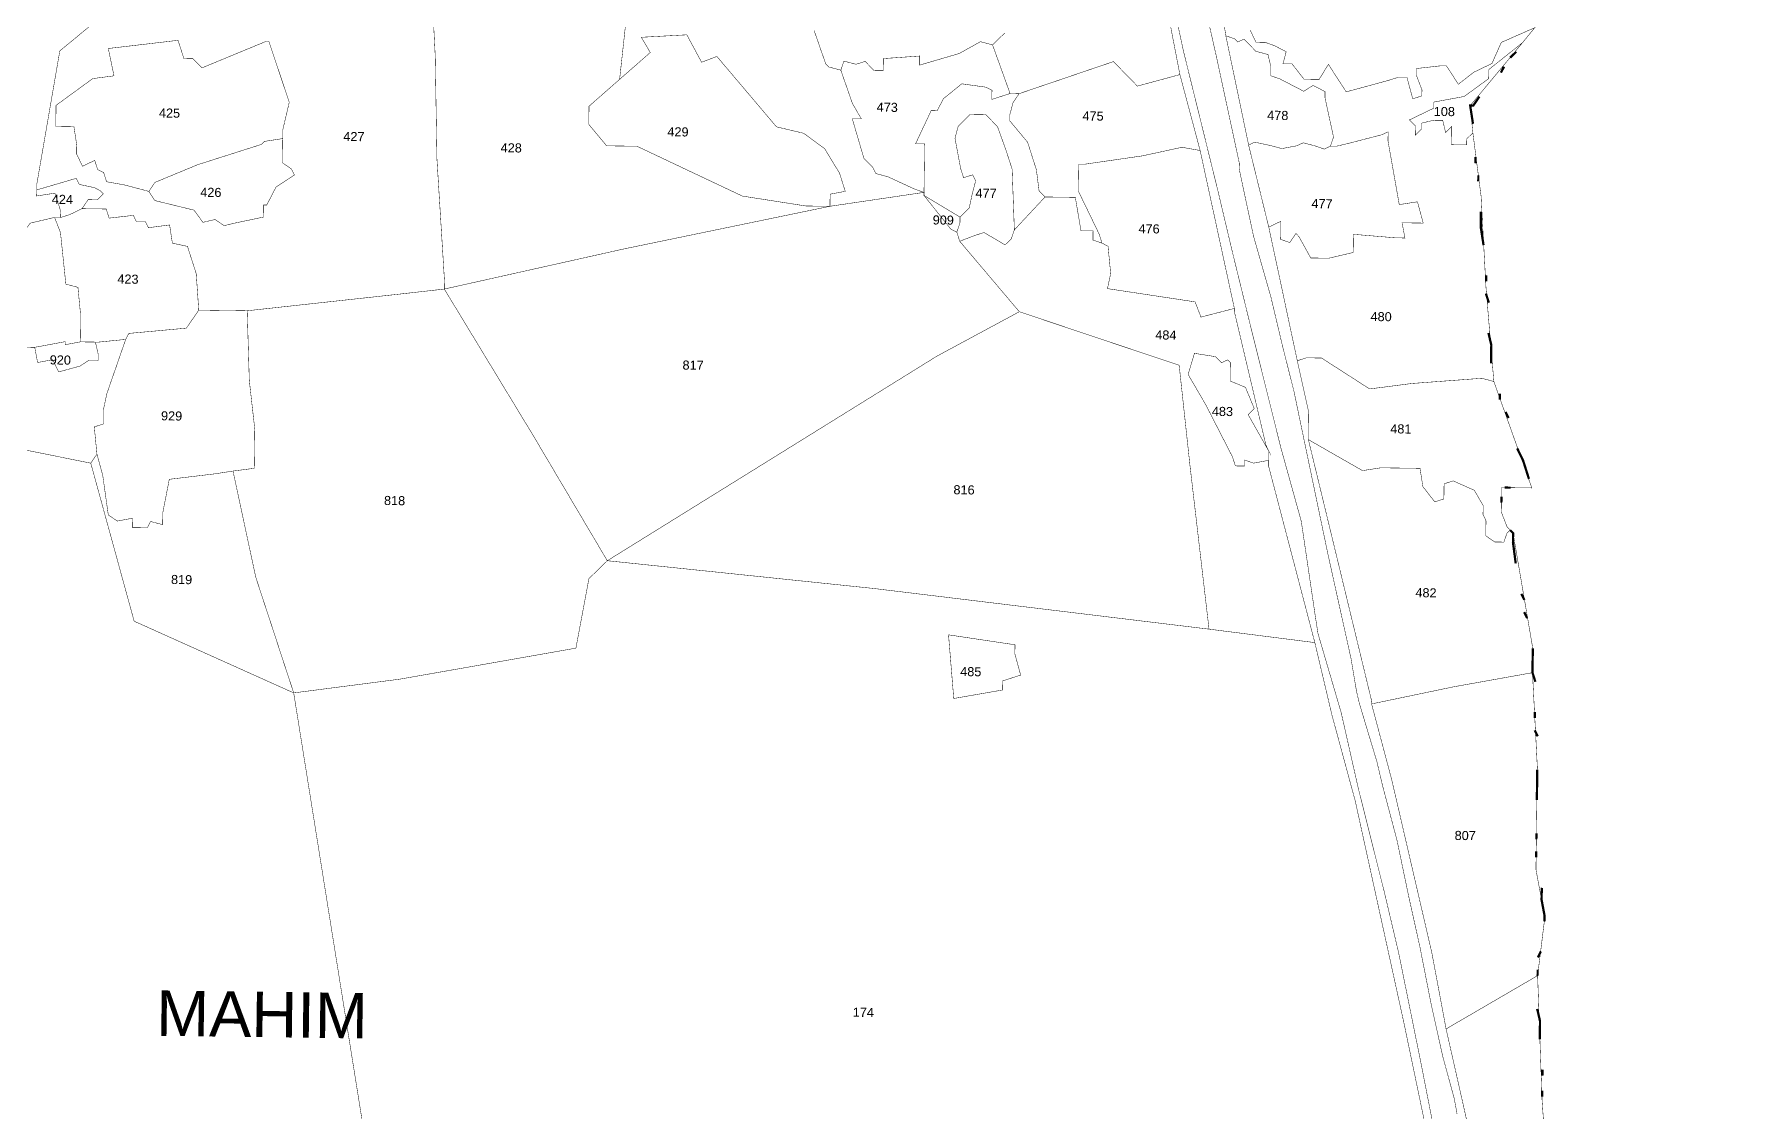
# Model space of a CAD drawing. Header units: metres. Extents: x 259177 to 277314, y 2171367 to 2185445.
# Drawn here: x 265601 to 267831, y 2175502 to 2176914 of the extents above; entities that cross this region are included whole.
import ezdxf

# ---------------------------------------------------------------- set-up
doc = ezdxf.new("R2010")
doc.units = ezdxf.units.M
doc.header["$MEASUREMENT"] = 0
for name, color, linetype in [('SURVEY NO.', 7, 'Continuous'), ('SURVEY PLOT BOUNDARY', 35, 'Continuous'), ('VILLAGE BOUNDARY', 212, 'Continuous'), ('VILLAGE NAME', 3, 'Continuous')]:
    doc.layers.add(name, color=color, linetype=linetype)
doc.styles.add('PDF Arial', font='arial.ttf')

# ---------------------------------------------------------------- blocks, each defined once
blk = doc.blocks.new('FEWEWFEWQT')
at = {"layer": 'SURVEY PLOT BOUNDARY', "lineweight": 18, "const_width": 0.001}
for points in [[(282137.1437, 2174210.9499), (282137.1904, 2174210.7432), (282137.2304, 2174210.5898), (282137.2703, 2174210.4365), (282137.3037, 2174210.3031), (282137.3503, 2174210.1231), (282137.417, 2174209.8698), (282137.4637, 2174209.7098), (282137.497, 2174209.5031), (282137.5037, 2174209.4631), (282137.557, 2174209.2897), (282137.597, 2174209.123), (282137.657, 2174208.8964), (282137.6903, 2174208.763), (282137.7436, 2174208.5163), (282137.777, 2174208.3563)], [(282137.8103, 2174208.1296), (282137.7037, 2174208.6097), (282137.5903, 2174209.0964), (282137.537, 2174209.2831), (282137.497, 2174209.4431), (282137.3903, 2174209.8298), (282137.3903, 2174209.8431), (282137.3903, 2174209.8631), (282137.3837, 2174209.8764), (282137.3103, 2174210.1698), (282137.3103, 2174210.1765), (282137.2304, 2174210.5232), (282137.1837, 2174210.6898), (282137.1437, 2174210.8832)], [(282137.777, 2174208.3563), (282137.7436, 2174208.5163), (282137.6903, 2174208.763), (282137.657, 2174208.8964), (282137.597, 2174209.123), (282137.557, 2174209.2897), (282137.5037, 2174209.4631), (282137.497, 2174209.5031), (282137.4637, 2174209.7098), (282137.417, 2174209.8698), (282137.3503, 2174210.1231), (282137.3037, 2174210.3031), (282137.2703, 2174210.4365), (282137.2304, 2174210.5898), (282137.1904, 2174210.7432), (282137.1437, 2174210.9499)], [(282137.2237, 2174210.8965), (282137.2637, 2174210.7298), (282137.317, 2174210.4965), (282137.317, 2174210.4832), (282137.3503, 2174210.3365), (282137.3903, 2174210.2031), (282137.417, 2174210.0965), (282137.4437, 2174209.9964), (282137.4703, 2174209.8764), (282137.497, 2174209.7564), (282137.5237, 2174209.6364), (282137.5503, 2174209.5231), (282137.577, 2174209.4097), (282137.5903, 2174209.3364), (282137.597, 2174209.3097), (282137.637, 2174209.183), (282137.6503, 2174209.1297), (282137.6837, 2174209.0097), (282137.7103, 2174208.8897), (282137.737, 2174208.7763), (282137.7636, 2174208.6497), (282137.7903, 2174208.5363), (282137.817, 2174208.443), (282137.8236, 2174208.4096)], [(282137.277, 2174210.8165), (282137.2837, 2174210.7765), (282137.337, 2174210.5365), (282137.3837, 2174210.3565), (282137.4503, 2174210.0631), (282137.477, 2174209.9498), (282137.477, 2174209.8898), (282137.6237, 2174209.3164), (282137.6237, 2174209.3097), (282137.6703, 2174209.143), (282137.7636, 2174208.763), (282137.797, 2174208.5963), (282137.837, 2174208.4296), (282137.8636, 2174208.3163)], [(282137.8236, 2174208.4096), (282137.817, 2174208.443), (282137.7903, 2174208.5363), (282137.7636, 2174208.6497), (282137.737, 2174208.7763), (282137.7103, 2174208.8897), (282137.6837, 2174209.0097), (282137.6503, 2174209.1297), (282137.637, 2174209.183), (282137.597, 2174209.3097), (282137.5903, 2174209.3364), (282137.577, 2174209.4097), (282137.5503, 2174209.5231), (282137.5237, 2174209.6364), (282137.497, 2174209.7564), (282137.4703, 2174209.8764), (282137.4437, 2174209.9964), (282137.417, 2174210.0965), (282137.3903, 2174210.2031), (282137.3503, 2174210.3365), (282137.317, 2174210.4832), (282137.317, 2174210.4965), (282137.2637, 2174210.7298), (282137.2237, 2174210.8965)], [(282134.8039, 2174210.7832), (282134.7172, 2174210.7098), (282134.6705, 2174210.4165), (282134.6705, 2174210.4031), (282134.6705, 2174210.3898), (282134.7105, 2174210.3965), (282134.7172, 2174210.3765), (282134.7239, 2174210.3565), (282134.7239, 2174210.3431), (282134.7105, 2174210.3431), (282134.6572, 2174210.3298)], [(282134.5839, 2174209.8431), (282134.7972, 2174209.8031), (282134.8972, 2174209.4564), (282135.2505, 2174209.3031), (282135.4505, 2174208.1496)], [(282136.3771, 2174210.7765), (282136.4037, 2174210.7032), (282136.4104, 2174210.6965), (282136.4371, 2174210.6898), (282136.4637, 2174210.6165), (282136.4837, 2174210.5832), (282136.4637, 2174210.5832), (282136.4904, 2174210.4965), (282136.5104, 2174210.4765), (282136.5171, 2174210.4632), (282136.5437, 2174210.4565), (282136.6037, 2174210.4298), (282136.6237, 2174210.4231), (282136.4171, 2174210.3898), (282136.4171, 2174210.4165), (282136.4504, 2174210.4231), (282136.4371, 2174210.4632), (282136.4037, 2174210.5165), (282136.3571, 2174210.5498), (282136.2971, 2174210.5632), (282136.1638, 2174210.7165), (282136.1304, 2174210.7032), (282136.0971, 2174210.7632), (282135.9971, 2174210.7565), (282136.0171, 2174210.7232), (282135.9504, 2174210.6632), (282135.9638, 2174210.8032)], [(282137.1437, 2174210.8832), (282137.1837, 2174210.6898), (282137.0904, 2174210.6632), (282137.037, 2174210.7165), (282136.8304, 2174210.6432), (282136.8104, 2174210.6432), (282136.7704, 2174210.7498), (282136.7971, 2174210.7765)], [(282137.9636, 2174210.8032), (282137.8903, 2174210.7698), (282137.8703, 2174210.7232), (282137.8303, 2174210.7032), (282137.797, 2174210.6765), (282137.7703, 2174210.7165), (282137.757, 2174210.7165), (282137.7037, 2174210.7098), (282137.7037, 2174210.6965), (282137.717, 2174210.6632), (282137.717, 2174210.6498), (282137.697, 2174210.6432), (282137.6837, 2174210.6898), (282137.6637, 2174210.6898), (282137.6437, 2174210.6832), (282137.597, 2174210.6698), (282137.5503, 2174210.6565), (282137.5103, 2174210.7165), (282137.4903, 2174210.6832), (282137.457, 2174210.6832), (282137.4303, 2174210.7165), (282137.4103, 2174210.7165), (282137.417, 2174210.7432), (282137.3903, 2174210.7565), (282137.3703, 2174210.7632), (282137.3503, 2174210.7632), (282137.337, 2174210.7898)], [(282135.5305, 2174210.9165), (282135.5438, 2174210.7098), (282135.5505, 2174210.4832), (282135.5705, 2174210.2165), (282135.5705, 2174210.1965), (282135.4638, 2174210.1831), (282135.1372, 2174210.1431), (282135.0838, 2174210.1431), (282135.0305, 2174210.1431), (282135.0239, 2174210.2231), (282135.0039, 2174210.2831), (282134.9705, 2174210.2898), (282134.9639, 2174210.3298), (282134.9172, 2174210.3231), (282134.9105, 2174210.3365), (282134.8905, 2174210.3365), (282134.8839, 2174210.3498), (282134.8305, 2174210.3431), (282134.8239, 2174210.3631), (282134.7705, 2174210.3631), (282134.7839, 2174210.3831), (282134.8039, 2174210.3831), (282134.8172, 2174210.3965), (282134.8105, 2174210.4031), (282134.7972, 2174210.4098), (282134.7639, 2174210.4165), (282134.7572, 2174210.4298), (282134.6705, 2174210.4031), (282134.6705, 2174210.4165), (282134.7172, 2174210.7098), (282134.8039, 2174210.7832)], [(282136.7971, 2174210.7765), (282136.7704, 2174210.7498), (282136.7437, 2174210.7565), (282136.6971, 2174210.7298), (282136.6104, 2174210.7032), (282136.6104, 2174210.7232), (282136.5304, 2174210.7165), (282136.5304, 2174210.6898), (282136.5104, 2174210.6898), (282136.4904, 2174210.7098), (282136.4704, 2174210.7032), (282136.4437, 2174210.7098), (282136.4371, 2174210.6898), (282136.4104, 2174210.6965), (282136.4037, 2174210.7032), (282136.3771, 2174210.7765)], [(282137.337, 2174210.7898), (282137.3503, 2174210.7632), (282137.3703, 2174210.7632), (282137.3903, 2174210.7565), (282137.417, 2174210.7432), (282137.4103, 2174210.7165), (282137.4303, 2174210.7165), (282137.457, 2174210.6832), (282137.4903, 2174210.6832), (282137.5103, 2174210.7165), (282137.5503, 2174210.6565), (282137.597, 2174210.6698), (282137.6437, 2174210.6832), (282137.6637, 2174210.6898), (282137.6837, 2174210.6898), (282137.697, 2174210.6432), (282137.717, 2174210.6498), (282137.717, 2174210.6632), (282137.7037, 2174210.6965), (282137.7037, 2174210.7098), (282137.757, 2174210.7165), (282137.7703, 2174210.7165), (282137.797, 2174210.6765), (282137.8303, 2174210.7032), (282137.8703, 2174210.7232), (282137.8903, 2174210.7698), (282137.9636, 2174210.8032), (282137.937, 2174210.7698), (282137.8636, 2174210.7098), (282137.8636, 2174210.6898), (282137.8103, 2174210.6498), (282137.7436, 2174210.6365), (282137.7436, 2174210.6232), (282137.7303, 2174210.6165), (282137.6903, 2174210.5965), (282137.7037, 2174210.5832), (282137.7037, 2174210.5632), (282137.717, 2174210.5765), (282137.717, 2174210.5898), (282137.7436, 2174210.5965), (282137.7636, 2174210.5965), (282137.7703, 2174210.5698), (282137.7836, 2174210.5832), (282137.7836, 2174210.5432), (282137.8036, 2174210.5432), (282137.817, 2174210.5432), (282137.817, 2174210.5565), (282137.8303, 2174210.5698), (282137.8503, 2174210.4298), (282137.8636, 2174210.2298), (282137.8836, 2174210.0231), (282137.857, 2174210.0298), (282137.7037, 2174210.0164), (282137.6103, 2174210.0031), (282137.5037, 2174210.0698), (282137.4703, 2174210.0698), (282137.4503, 2174210.0631), (282137.3837, 2174210.3565), (282137.4103, 2174210.3698), (282137.4103, 2174210.3298), (282137.4303, 2174210.3231), (282137.4437, 2174210.3431), (282137.4503, 2174210.3365), (282137.477, 2174210.2898), (282137.517, 2174210.2898), (282137.5703, 2174210.3031), (282137.5703, 2174210.3431), (282137.6637, 2174210.3365), (282137.6837, 2174210.3365), (282137.677, 2174210.3698), (282137.7236, 2174210.3698), (282137.7103, 2174210.4165), (282137.6703, 2174210.4098), (282137.6437, 2174210.5498), (282137.6437, 2174210.5698), (282137.6303, 2174210.5632), (282137.557, 2174210.5432), (282137.5303, 2174210.5365), (282137.517, 2174210.5365), (282137.5237, 2174210.5565), (282137.5037, 2174210.6432), (282137.5037, 2174210.6565), (282137.4903, 2174210.6632), (282137.477, 2174210.6698), (282137.457, 2174210.6565), (282137.4037, 2174210.6832), (282137.3837, 2174210.6898), (282137.3837, 2174210.7098), (282137.377, 2174210.7365), (282137.3503, 2174210.7432), (282137.3237, 2174210.7698), (282137.3103, 2174210.7632), (282137.3037, 2174210.7698), (282137.2837, 2174210.7765), (282137.277, 2174210.8165)], [(282134.6439, 2174210.0565), (282134.6705, 2174210.0565), (282134.6772, 2174210.0231), (282134.7105, 2174210.0298), (282134.7239, 2174210.0031), (282134.7705, 2174210.0164), (282134.7905, 2174210.0298), (282134.8105, 2174210.0298), (282134.8105, 2174210.0431), (282134.8039, 2174210.0698), (282134.8105, 2174210.0698), (282134.8705, 2174210.0765), (282134.8305, 2174209.9564), (282134.8239, 2174209.9231), (282134.8239, 2174209.8898), (282134.8039, 2174209.8831), (282134.8105, 2174209.8231), (282134.7972, 2174209.8031), (282134.5839, 2174209.8431)]]:
    blk.add_lwpolyline(points, dxfattribs=at)
for points in [[(282135.5305, 2174210.9165), (282135.6038, 2174210.8832), (282135.6038, 2174210.8298), (282135.6438, 2174210.8032), (282135.7171, 2174210.8098), (282135.7838, 2174210.8232), (282135.8638, 2174210.8565), (282135.9638, 2174210.8032), (282135.9504, 2174210.6632), (282135.8838, 2174210.6032), (282135.8838, 2174210.5632), (282135.9238, 2174210.5165), (282135.9904, 2174210.5165), (282136.2238, 2174210.4098), (282136.3171, 2174210.3965), (282136.3638, 2174210.3898), (282136.4171, 2174210.3898), (282135.9638, 2174210.2898), (282135.5705, 2174210.1965), (282135.5705, 2174210.2165), (282135.5505, 2174210.4832), (282135.5438, 2174210.7098)], [(282136.4171, 2174210.3898), (282136.3638, 2174210.3898), (282136.3171, 2174210.3965), (282136.2238, 2174210.4098), (282135.9904, 2174210.5165), (282135.9238, 2174210.5165), (282135.8838, 2174210.5632), (282135.8838, 2174210.6032), (282135.9504, 2174210.6632), (282136.0171, 2174210.7232), (282135.9971, 2174210.7565), (282136.0971, 2174210.7632), (282136.1304, 2174210.7032), (282136.1638, 2174210.7165), (282136.2971, 2174210.5632), (282136.3571, 2174210.5498), (282136.4037, 2174210.5165), (282136.4371, 2174210.4632), (282136.4504, 2174210.4231), (282136.4171, 2174210.4165)], [(282137.337, 2174210.5365), (282137.2837, 2174210.7765), (282137.3037, 2174210.7698), (282137.3103, 2174210.7632), (282137.3237, 2174210.7698), (282137.3503, 2174210.7432), (282137.377, 2174210.7365), (282137.3837, 2174210.7098), (282137.3837, 2174210.6898), (282137.4037, 2174210.6832), (282137.457, 2174210.6565), (282137.477, 2174210.6698), (282137.4903, 2174210.6632), (282137.5037, 2174210.6565), (282137.5037, 2174210.6432), (282137.5237, 2174210.5565), (282137.517, 2174210.5365), (282137.5037, 2174210.5298), (282137.4837, 2174210.5365), (282137.457, 2174210.5432), (282137.4437, 2174210.5365), (282137.4103, 2174210.5298), (282137.3837, 2174210.5365), (282137.3503, 2174210.5432)], [(282137.8303, 2174210.5698), (282137.817, 2174210.5565), (282137.817, 2174210.5432), (282137.8036, 2174210.5432), (282137.7836, 2174210.5432), (282137.7836, 2174210.5832), (282137.7703, 2174210.5698), (282137.7636, 2174210.5965), (282137.7436, 2174210.5965), (282137.717, 2174210.5898), (282137.717, 2174210.5765), (282137.7037, 2174210.5632), (282137.7037, 2174210.5832), (282137.6903, 2174210.5965), (282137.7303, 2174210.6165), (282137.7436, 2174210.6232), (282137.7436, 2174210.6365), (282137.8103, 2174210.6498), (282137.8636, 2174210.6898), (282137.8636, 2174210.7098), (282137.937, 2174210.7698), (282137.8236, 2174210.6298)], [(282135.2105, 2174210.5232), (282135.1705, 2174210.5165), (282135.1638, 2174210.5098), (282135.0239, 2174210.4632), (282134.9305, 2174210.4231), (282134.9172, 2174210.4031), (282134.8639, 2174210.4165), (282134.8239, 2174210.4231), (282134.8172, 2174210.4432), (282134.8039, 2174210.4498), (282134.7972, 2174210.4698), (282134.7705, 2174210.4565), (282134.7572, 2174210.4832), (282134.7572, 2174210.5032), (282134.7505, 2174210.5432), (282134.7105, 2174210.5432), (282134.7105, 2174210.5898), (282134.7905, 2174210.6498), (282134.8372, 2174210.6565), (282134.8239, 2174210.7165), (282134.9772, 2174210.7365), (282134.9905, 2174210.6965), (282135.0105, 2174210.6965), (282135.0305, 2174210.6765), (282135.1705, 2174210.7365), (282135.1772, 2174210.7365), (282135.2238, 2174210.6032), (282135.2105, 2174210.5432)], [(282134.7105, 2174210.5898), (282134.7105, 2174210.5432), (282134.7505, 2174210.5432), (282134.7572, 2174210.5032), (282134.7572, 2174210.4832), (282134.7705, 2174210.4565), (282134.7972, 2174210.4698), (282134.8039, 2174210.4498), (282134.8172, 2174210.4432), (282134.8239, 2174210.4231), (282134.8639, 2174210.4165), (282134.9172, 2174210.4031), (282134.9305, 2174210.3831), (282135.0172, 2174210.3631), (282135.0372, 2174210.3365), (282135.0638, 2174210.3431), (282135.0838, 2174210.3298), (282135.1105, 2174210.3365), (282135.1705, 2174210.3498), (282135.1705, 2174210.3765), (282135.1772, 2174210.3765), (282135.1972, 2174210.4165), (282135.2372, 2174210.4432), (282135.2305, 2174210.4565), (282135.2105, 2174210.4698), (282135.2105, 2174210.5232), (282135.2105, 2174210.5432), (282135.2238, 2174210.6032), (282135.1772, 2174210.7365), (282135.1705, 2174210.7365), (282135.0305, 2174210.6765), (282135.0105, 2174210.6965), (282134.9905, 2174210.6965), (282134.9772, 2174210.7365), (282134.8239, 2174210.7165), (282134.8372, 2174210.6565), (282134.7905, 2174210.6498)], [(282136.8104, 2174210.6432), (282136.7704, 2174210.6298), (282136.7704, 2174210.6498), (282136.7571, 2174210.6565), (282136.7037, 2174210.6632), (282136.6637, 2174210.6298), (282136.6504, 2174210.6032), (282136.6371, 2174210.6032), (282136.6037, 2174210.5298), (282136.6237, 2174210.5298), (282136.6237, 2174210.4565), (282136.6237, 2174210.4231), (282136.6037, 2174210.4298), (282136.5437, 2174210.4565), (282136.5171, 2174210.4632), (282136.5104, 2174210.4765), (282136.4904, 2174210.4965), (282136.4637, 2174210.5832), (282136.4837, 2174210.5832), (282136.4637, 2174210.6165), (282136.4371, 2174210.6898), (282136.4437, 2174210.7098), (282136.4704, 2174210.7032), (282136.4904, 2174210.7098), (282136.5104, 2174210.6898), (282136.5304, 2174210.6898), (282136.5304, 2174210.7165), (282136.6104, 2174210.7232), (282136.6104, 2174210.7032), (282136.6971, 2174210.7298), (282136.7437, 2174210.7565), (282136.7704, 2174210.7498)], [(282137.1837, 2174210.6898), (282137.2304, 2174210.5232), (282137.1904, 2174210.5298), (282137.1037, 2174210.5098), (282136.977, 2174210.4898), (282136.9637, 2174210.4898), (282136.9637, 2174210.4298), (282136.9904, 2174210.3765), (282137.0104, 2174210.3365), (282137.017, 2174210.3165), (282136.997, 2174210.3231), (282136.997, 2174210.3431), (282136.9704, 2174210.3431), (282136.957, 2174210.4165), (282136.8904, 2174210.4165), (282136.877, 2174210.4298), (282136.8704, 2174210.4765), (282136.857, 2174210.5165), (282136.8504, 2174210.5365), (282136.8104, 2174210.5832), (282136.8104, 2174210.5965), (282136.8171, 2174210.6232), (282136.8304, 2174210.6432), (282137.037, 2174210.7165), (282137.0904, 2174210.6632)], [(282136.8104, 2174210.6432), (282136.8304, 2174210.6432), (282136.8171, 2174210.6232), (282136.8104, 2174210.5965), (282136.8104, 2174210.5832), (282136.8504, 2174210.5365), (282136.857, 2174210.5165), (282136.8704, 2174210.4765), (282136.877, 2174210.4298), (282136.8904, 2174210.4165), (282136.8237, 2174210.3431), (282136.8171, 2174210.4765), (282136.8037, 2174210.5165), (282136.7837, 2174210.5698), (282136.7571, 2174210.5965), (282136.7237, 2174210.5965), (282136.6971, 2174210.5698), (282136.6904, 2174210.5432), (282136.7037, 2174210.4765), (282136.7104, 2174210.4565), (282136.7304, 2174210.4632), (282136.7371, 2174210.4498), (282136.7304, 2174210.4231), (282136.7237, 2174210.3898), (282136.7037, 2174210.3698), (282136.6237, 2174210.4165), (282136.6237, 2174210.4231), (282136.6237, 2174210.4565), (282136.6237, 2174210.5298), (282136.6037, 2174210.5298), (282136.6371, 2174210.6032), (282136.6504, 2174210.6032), (282136.6637, 2174210.6298), (282136.7037, 2174210.6632), (282136.7571, 2174210.6565), (282136.7704, 2174210.6498), (282136.7704, 2174210.6298)], [(282136.8237, 2174210.3431), (282136.8171, 2174210.3231), (282136.8037, 2174210.3098), (282136.7571, 2174210.3365), (282136.7371, 2174210.3298), (282136.7037, 2174210.3165), (282136.6971, 2174210.3365), (282136.7037, 2174210.3565), (282136.7037, 2174210.3698), (282136.7237, 2174210.3898), (282136.7304, 2174210.4231), (282136.7371, 2174210.4498), (282136.7304, 2174210.4632), (282136.7104, 2174210.4565), (282136.7037, 2174210.4765), (282136.6904, 2174210.5432), (282136.6971, 2174210.5698), (282136.7237, 2174210.5965), (282136.7571, 2174210.5965), (282136.7837, 2174210.5698), (282136.8037, 2174210.5165), (282136.8171, 2174210.4765)], [(282137.3837, 2174210.3565), (282137.337, 2174210.5365), (282137.3503, 2174210.5432), (282137.3837, 2174210.5365), (282137.4103, 2174210.5298), (282137.4437, 2174210.5365), (282137.457, 2174210.5432), (282137.4837, 2174210.5365), (282137.5037, 2174210.5298), (282137.517, 2174210.5365), (282137.5303, 2174210.5365), (282137.557, 2174210.5432), (282137.6303, 2174210.5632), (282137.6437, 2174210.5698), (282137.6437, 2174210.5498), (282137.6703, 2174210.4098), (282137.7103, 2174210.4165), (282137.7236, 2174210.3698), (282137.677, 2174210.3698), (282137.6837, 2174210.3365), (282137.6637, 2174210.3365), (282137.5703, 2174210.3431), (282137.5703, 2174210.3031), (282137.517, 2174210.2898), (282137.477, 2174210.2898), (282137.4503, 2174210.3365), (282137.4437, 2174210.3431), (282137.4303, 2174210.3231), (282137.4103, 2174210.3298), (282137.4103, 2174210.3698)], [(282134.9172, 2174210.4031), (282134.9305, 2174210.4231), (282135.0239, 2174210.4632), (282135.1638, 2174210.5098), (282135.1705, 2174210.5165), (282135.2105, 2174210.5232), (282135.2105, 2174210.4698), (282135.2305, 2174210.4565), (282135.2372, 2174210.4432), (282135.1972, 2174210.4165), (282135.1772, 2174210.3765), (282135.1705, 2174210.3765), (282135.1705, 2174210.3498), (282135.1105, 2174210.3365), (282135.0838, 2174210.3298), (282135.0638, 2174210.3431), (282135.0372, 2174210.3365), (282135.0172, 2174210.3631), (282134.9305, 2174210.3831)], [(282137.2304, 2174210.5232), (282137.3103, 2174210.1765), (282137.237, 2174210.1565), (282137.2237, 2174210.1898), (282137.0304, 2174210.2165), (282137.037, 2174210.2498), (282137.0304, 2174210.3098), (282137.017, 2174210.3165), (282137.0104, 2174210.3365), (282136.9904, 2174210.3765), (282136.9637, 2174210.4298), (282136.9637, 2174210.4898), (282136.977, 2174210.4898), (282137.1037, 2174210.5098), (282137.1904, 2174210.5298)], [(282134.7705, 2174210.3631), (282134.7439, 2174210.3498), (282134.7239, 2174210.3431), (282134.7239, 2174210.3565), (282134.7172, 2174210.3765), (282134.7105, 2174210.3965), (282134.6705, 2174210.3898), (282134.6705, 2174210.4031), (282134.7572, 2174210.4298), (282134.7639, 2174210.4165), (282134.7972, 2174210.4098), (282134.8105, 2174210.4031), (282134.8172, 2174210.3965), (282134.8039, 2174210.3831), (282134.7839, 2174210.3831)], [(282135.9371, 2174209.6031), (282135.7705, 2174209.8764), (282135.5705, 2174210.1965), (282135.9638, 2174210.2898), (282136.4171, 2174210.3898), (282136.6237, 2174210.4231), (282136.6237, 2174210.4165), (282136.6837, 2174210.3431), (282136.6971, 2174210.3365), (282136.7037, 2174210.3165), (282136.837, 2174210.1631), (282136.6571, 2174210.0631)], [(282136.7037, 2174210.3698), (282136.7037, 2174210.3565), (282136.6971, 2174210.3365), (282136.6837, 2174210.3431), (282136.6237, 2174210.4165)], [(282137.497, 2174209.4431), (282137.2637, 2174209.4697), (282137.217, 2174209.8298), (282137.1904, 2174210.0498), (282136.837, 2174210.1631), (282136.7037, 2174210.3165), (282136.7371, 2174210.3298), (282136.7571, 2174210.3365), (282136.8037, 2174210.3098), (282136.8171, 2174210.3231), (282136.8237, 2174210.3431), (282136.8904, 2174210.4165), (282136.957, 2174210.4165), (282136.9704, 2174210.3431), (282136.997, 2174210.3431), (282136.997, 2174210.3231), (282137.017, 2174210.3165), (282137.0304, 2174210.3098), (282137.037, 2174210.2498), (282137.0304, 2174210.2165), (282137.2237, 2174210.1898), (282137.237, 2174210.1565), (282137.3103, 2174210.1765), (282137.3103, 2174210.1698), (282137.3837, 2174209.8764), (282137.3903, 2174209.8631), (282137.3437, 2174209.9431), (282137.357, 2174209.9564), (282137.337, 2174210.0031), (282137.3037, 2174210.0164), (282137.3037, 2174210.0565), (282137.297, 2174210.0631), (282137.2837, 2174210.0565), (282137.2703, 2174210.0698), (282137.2237, 2174210.0765), (282137.2104, 2174210.0298), (282137.2504, 2174209.9631), (282137.3103, 2174209.8498), (282137.317, 2174209.8298), (282137.337, 2174209.8298), (282137.337, 2174209.8431), (282137.357, 2174209.8364), (282137.3903, 2174209.8431), (282137.3903, 2174209.8298)], [(282135.0305, 2174210.1431), (282135.0039, 2174210.1031), (282134.8772, 2174210.0898), (282134.8705, 2174210.0765), (282134.8105, 2174210.0698), (282134.8039, 2174210.0698), (282134.7705, 2174210.0698), (282134.7705, 2174210.1298), (282134.7639, 2174210.1898), (282134.7372, 2174210.1965), (282134.7239, 2174210.3098), (282134.7105, 2174210.3431), (282134.7239, 2174210.3431), (282134.7439, 2174210.3498), (282134.7705, 2174210.3631), (282134.8239, 2174210.3631), (282134.8305, 2174210.3431), (282134.8839, 2174210.3498), (282134.8905, 2174210.3365), (282134.9105, 2174210.3365), (282134.9172, 2174210.3231), (282134.9639, 2174210.3298), (282134.9705, 2174210.2898), (282135.0039, 2174210.2831), (282135.0239, 2174210.2231)], [(282134.7705, 2174210.0698), (282134.7372, 2174210.0631), (282134.7372, 2174210.0698), (282134.6705, 2174210.0565), (282134.6439, 2174210.0565), (282134.4706, 2174210.0898), (282134.4706, 2174210.1298), (282134.3972, 2174210.1165), (282134.3772, 2174210.1098), (282134.3972, 2174210.0831), (282134.3039, 2174210.0765), (282134.2706, 2174210.1698), (282134.3239, 2174210.2098), (282134.4039, 2174210.2431), (282134.6372, 2174210.3031), (282134.6572, 2174210.3298), (282134.7105, 2174210.3431), (282134.7239, 2174210.3098), (282134.7372, 2174210.1965), (282134.7639, 2174210.1898), (282134.7705, 2174210.1298)], [(282135.9371, 2174209.6031), (282135.8971, 2174209.5631), (282135.8705, 2174209.4097), (282135.4838, 2174209.3364), (282135.2505, 2174209.3031), (282135.1638, 2174209.5564), (282135.1105, 2174209.7898), (282135.1572, 2174209.7964), (282135.1572, 2174209.8831), (282135.1438, 2174209.9898), (282135.1372, 2174210.1431), (282135.4638, 2174210.1831), (282135.5705, 2174210.1965), (282135.7705, 2174209.8764)], [(282137.2637, 2174209.4697), (282136.5237, 2174209.5497), (282135.9371, 2174209.6031), (282136.6571, 2174210.0631), (282136.837, 2174210.1631), (282137.1904, 2174210.0498), (282137.217, 2174209.8298)], [(282134.8105, 2174209.8231), (282134.8039, 2174209.8831), (282134.8239, 2174209.8898), (282134.8239, 2174209.9231), (282134.8305, 2174209.9564), (282134.8705, 2174210.0765), (282134.8772, 2174210.0898), (282135.0039, 2174210.1031), (282135.0305, 2174210.1431), (282135.0838, 2174210.1431), (282135.1372, 2174210.1431), (282135.1438, 2174209.9898), (282135.1572, 2174209.8831), (282135.1572, 2174209.7964), (282135.1105, 2174209.7898), (282135.0705, 2174209.7831), (282134.9705, 2174209.7698), (282134.9572, 2174209.6964), (282134.9572, 2174209.6698), (282134.9305, 2174209.6764), (282134.9239, 2174209.6631), (282134.8905, 2174209.6631), (282134.8905, 2174209.6831), (282134.8572, 2174209.6764), (282134.8372, 2174209.6898), (282134.8239, 2174209.7764)], [(282134.6705, 2174210.0565), (282134.7372, 2174210.0698), (282134.7372, 2174210.0631), (282134.7705, 2174210.0698), (282134.8039, 2174210.0698), (282134.8105, 2174210.0431), (282134.8105, 2174210.0298), (282134.7905, 2174210.0298), (282134.7705, 2174210.0164), (282134.7239, 2174210.0031), (282134.7105, 2174210.0298), (282134.6772, 2174210.0231)], [(282137.3903, 2174209.8631), (282137.3903, 2174209.8431), (282137.357, 2174209.8364), (282137.337, 2174209.8431), (282137.337, 2174209.8298), (282137.317, 2174209.8298), (282137.3103, 2174209.8498), (282137.2504, 2174209.9631), (282137.2104, 2174210.0298), (282137.2237, 2174210.0765), (282137.2703, 2174210.0698), (282137.2837, 2174210.0565), (282137.297, 2174210.0631), (282137.3037, 2174210.0565), (282137.3037, 2174210.0164), (282137.337, 2174210.0031), (282137.357, 2174209.9564), (282137.3437, 2174209.9431)], [(282137.9236, 2174209.6964), (282137.917, 2174209.6898), (282137.9103, 2174209.6698), (282137.8903, 2174209.6698), (282137.8703, 2174209.6831), (282137.8703, 2174209.7164), (282137.8636, 2174209.7298), (282137.8636, 2174209.7498), (282137.8436, 2174209.7831), (282137.797, 2174209.8031), (282137.777, 2174209.7964), (282137.777, 2174209.7631), (282137.757, 2174209.7564), (282137.7303, 2174209.7898), (282137.7236, 2174209.8298), (282137.637, 2174209.8298), (282137.597, 2174209.8231), (282137.477, 2174209.8898), (282137.477, 2174209.9498), (282137.4503, 2174210.0631), (282137.4703, 2174210.0698), (282137.5037, 2174210.0698), (282137.6103, 2174210.0031), (282137.7037, 2174210.0164), (282137.857, 2174210.0298), (282137.8836, 2174210.0231), (282137.9703, 2174209.7898), (282137.917, 2174209.7898), (282137.9036, 2174209.7898), (282137.9036, 2174209.7364), (282137.917, 2174209.7031)], [(282137.977, 2174209.3831), (282137.8036, 2174209.3497), (282137.6237, 2174209.3097), (282137.6237, 2174209.3164), (282137.477, 2174209.8898), (282137.597, 2174209.8231), (282137.637, 2174209.8298), (282137.7236, 2174209.8298), (282137.7303, 2174209.7898), (282137.757, 2174209.7564), (282137.777, 2174209.7631), (282137.777, 2174209.7964), (282137.797, 2174209.8031), (282137.8436, 2174209.7831), (282137.8636, 2174209.7498), (282137.8636, 2174209.7298), (282137.8703, 2174209.7164), (282137.8703, 2174209.6831), (282137.8903, 2174209.6698), (282137.9103, 2174209.6698), (282137.917, 2174209.6898), (282137.9236, 2174209.6964), (282137.9303, 2174209.6898), (282137.977, 2174209.4364)], [(282135.1105, 2174209.7898), (282135.1638, 2174209.5564), (282135.2505, 2174209.3031), (282134.8972, 2174209.4564), (282134.7972, 2174209.8031), (282134.8105, 2174209.8231), (282134.8239, 2174209.7764), (282134.8372, 2174209.6898), (282134.8572, 2174209.6764), (282134.8905, 2174209.6831), (282134.8905, 2174209.6631), (282134.9239, 2174209.6631), (282134.9305, 2174209.6764), (282134.9572, 2174209.6698), (282134.9572, 2174209.6964), (282134.9705, 2174209.7698), (282135.0705, 2174209.7831)], [(282137.2637, 2174209.4697), (282137.497, 2174209.4431), (282137.537, 2174209.2831), (282137.5903, 2174209.0964), (282137.7037, 2174208.6097), (282137.8103, 2174208.1296), (282137.877, 2174207.8296), (282136.837, 2174207.7629), (282135.7771, 2174207.6829), (282135.7305, 2174207.9296), (282135.4505, 2174208.1496), (282135.2505, 2174209.3031), (282135.4838, 2174209.3364), (282135.8705, 2174209.4097), (282135.8971, 2174209.5631), (282135.9371, 2174209.6031), (282136.5237, 2174209.5497)], [(282136.8104, 2174209.3297), (282136.7037, 2174209.3097), (282136.6904, 2174209.4497), (282136.837, 2174209.4297), (282136.837, 2174209.4097), (282136.8504, 2174209.3631), (282136.8104, 2174209.3497)], [(282136.8104, 2174209.3297), (282136.8104, 2174209.3497), (282136.8504, 2174209.3631), (282136.837, 2174209.4097), (282136.837, 2174209.4297), (282136.6904, 2174209.4497), (282136.7037, 2174209.3097)], [(282137.6237, 2174209.3097), (282137.8036, 2174209.3497), (282137.977, 2174209.3831), (282137.9903, 2174209.1764), (282137.9903, 2174208.9497), (282138.0103, 2174208.8497), (282138.0103, 2174208.8363), (282137.997, 2174208.7163), (282137.797, 2174208.5963), (282137.7636, 2174208.763), (282137.6703, 2174209.143)], [(282137.997, 2174208.7163), (282138.0103, 2174208.443), (282138.0436, 2174208.0429), (282138.1236, 2174207.8163), (282138.2836, 2174207.5896), (282138.3303, 2174207.4362), (282138.4569, 2174207.0562), (282138.3836, 2174206.7295), (282138.3503, 2174206.6695), (282138.2903, 2174206.5495), (282138.1036, 2174207.2095), (282138.1036, 2174207.2162), (282138.077, 2174207.3162), (282138.057, 2174207.4362), (282138.0436, 2174207.5162), (282138.0303, 2174207.5896), (282138.0103, 2174207.6829), (282137.9836, 2174207.8029), (282137.957, 2174207.9029), (282137.917, 2174208.063), (282137.897, 2174208.163), (282137.8636, 2174208.3163), (282137.837, 2174208.4296), (282137.797, 2174208.5963)]]:
    blk.add_lwpolyline(points, close=True, dxfattribs=at)
at = {"layer": 'VILLAGE BOUNDARY', "const_width": 0.005}
for points in [[(282137.9236, 2174210.7498), (282137.9103, 2174210.7365)], [(282137.897, 2174210.7165), (282137.8903, 2174210.7032)], [(282137.8436, 2174210.6498), (282137.8303, 2174210.6298), (282137.8236, 2174210.6298), (282137.8303, 2174210.5898)], [(282137.837, 2174210.5165), (282137.837, 2174210.5032)], [(282137.8436, 2174210.4765), (282137.8436, 2174210.4632)], [(282137.8503, 2174210.3965), (282137.8503, 2174210.3631), (282137.857, 2174210.3231)], [(282137.8636, 2174210.2565), (282137.8636, 2174210.2431)], [(282137.8636, 2174210.2165), (282137.8703, 2174210.1965)], [(282137.8703, 2174210.1298), (282137.877, 2174210.1031), (282137.877, 2174210.0631)], [(282137.897, 2174209.9964), (282137.897, 2174209.9831)], [(282137.9103, 2174209.9564), (282137.917, 2174209.9431)], [(282137.937, 2174209.8764), (282137.9503, 2174209.8498), (282137.9636, 2174209.8098)], [(282137.9236, 2174209.7898), (282137.917, 2174209.7898), (282137.9103, 2174209.7898)], [(282137.9036, 2174209.7698), (282137.9036, 2174209.7564)], [(282137.9236, 2174209.6964), (282137.9303, 2174209.6898), (282137.9303, 2174209.6698), (282137.937, 2174209.6231)], [(282137.9503, 2174209.5564), (282137.957, 2174209.5431)], [(282137.957, 2174209.5164), (282137.9636, 2174209.5031)], [(282137.977, 2174209.4364), (282137.977, 2174209.4097), (282137.977, 2174209.3831), (282137.9836, 2174209.3631)], [(282137.9836, 2174209.2964), (282137.9836, 2174209.2831)], [(282137.9836, 2174209.2564), (282137.9903, 2174209.243)], [(282137.9903, 2174209.1697), (282137.9903, 2174209.143), (282137.9903, 2174209.103)], [(282137.9903, 2174209.0297), (282137.9903, 2174209.0164)], [(282137.9903, 2174208.9897), (282137.9903, 2174208.9764)], [(282138.0036, 2174208.9097), (282138.0036, 2174208.883), (282138.0103, 2174208.8497), (282138.0103, 2174208.8363)], [(282138.0036, 2174208.7697), (282137.997, 2174208.7563)], [(282137.997, 2174208.7297), (282137.997, 2174208.7163)], [(282137.997, 2174208.643), (282138.0036, 2174208.6163), (282138.0036, 2174208.5763)], [(282138.0103, 2174208.5097), (282138.0103, 2174208.4963)], [(282138.0103, 2174208.463), (282138.0103, 2174208.4497)]]:
    blk.add_lwpolyline(points, dxfattribs=at)
at = {"layer": 'SURVEY NO.', "char_height": 0.02, "attachment_point": 7, "style": 'PDF Arial'}
for s, insert in [('473', (282136.5171, 2174210.5991)), ('478', (282137.377, 2174210.5925)), ('108', (282137.7436, 2174210.6058)), ('425', (282134.9372, 2174210.5658)), ('475', (282136.9704, 2174210.5858)), ('427', (282135.3438, 2174210.5197)), ('429', (282136.0571, 2174210.5391)), ('428', (282135.6905, 2174210.4991)), ('477', (282136.7371, 2174210.413)), ('424', (282134.7039, 2174210.373)), ('426', (282135.0305, 2174210.3925)), ('477', (282137.477, 2174210.3997)), ('909', (282136.6437, 2174210.3525)), ('476', (282137.097, 2174210.3391)), ('423', (282134.8505, 2174210.1991)), ('480', (282137.6103, 2174210.1524)), ('484', (282137.137, 2174210.1058)), ('920', (282134.7039, 2174210.0191)), ('817', (282136.0971, 2174210.0258)), ('483', (282137.2637, 2174209.9391)), ('929', (282134.9505, 2174209.8991)), ('481', (282137.657, 2174209.9058)), ('816', (282136.6971, 2174209.7591)), ('818', (282135.4438, 2174209.7191)), ('482', (282137.717, 2174209.5457)), ('819', (282134.9772, 2174209.5391)), ('485', (282136.7171, 2174209.359)), ('807', (282137.8103, 2174209.0124)), ('174', (282136.4904, 2174208.6062))]:
    blk.add_mtext(s, dxfattribs=dict(at, insert=insert))
at = {"layer": 'VILLAGE NAME', "insert": (282134.9572, 2174208.5443), "char_height": 0.1, "attachment_point": 7, "style": 'PDF Arial'}
blk.add_mtext('MAHIM', dxfattribs=at)

msp = doc.modelspace()

# ---------------------------------------------------------------- block references
at = {"xscale": 594.7216958835667, "yscale": 594.7216958835667, "zscale": 594.7216958835667, "rotation": 359.254356221976}
msp.add_blockref('FEWEWFEWQT', (-184338996.6, -1288580324.6), dxfattribs=at)

doc.saveas('drawing.dxf')
